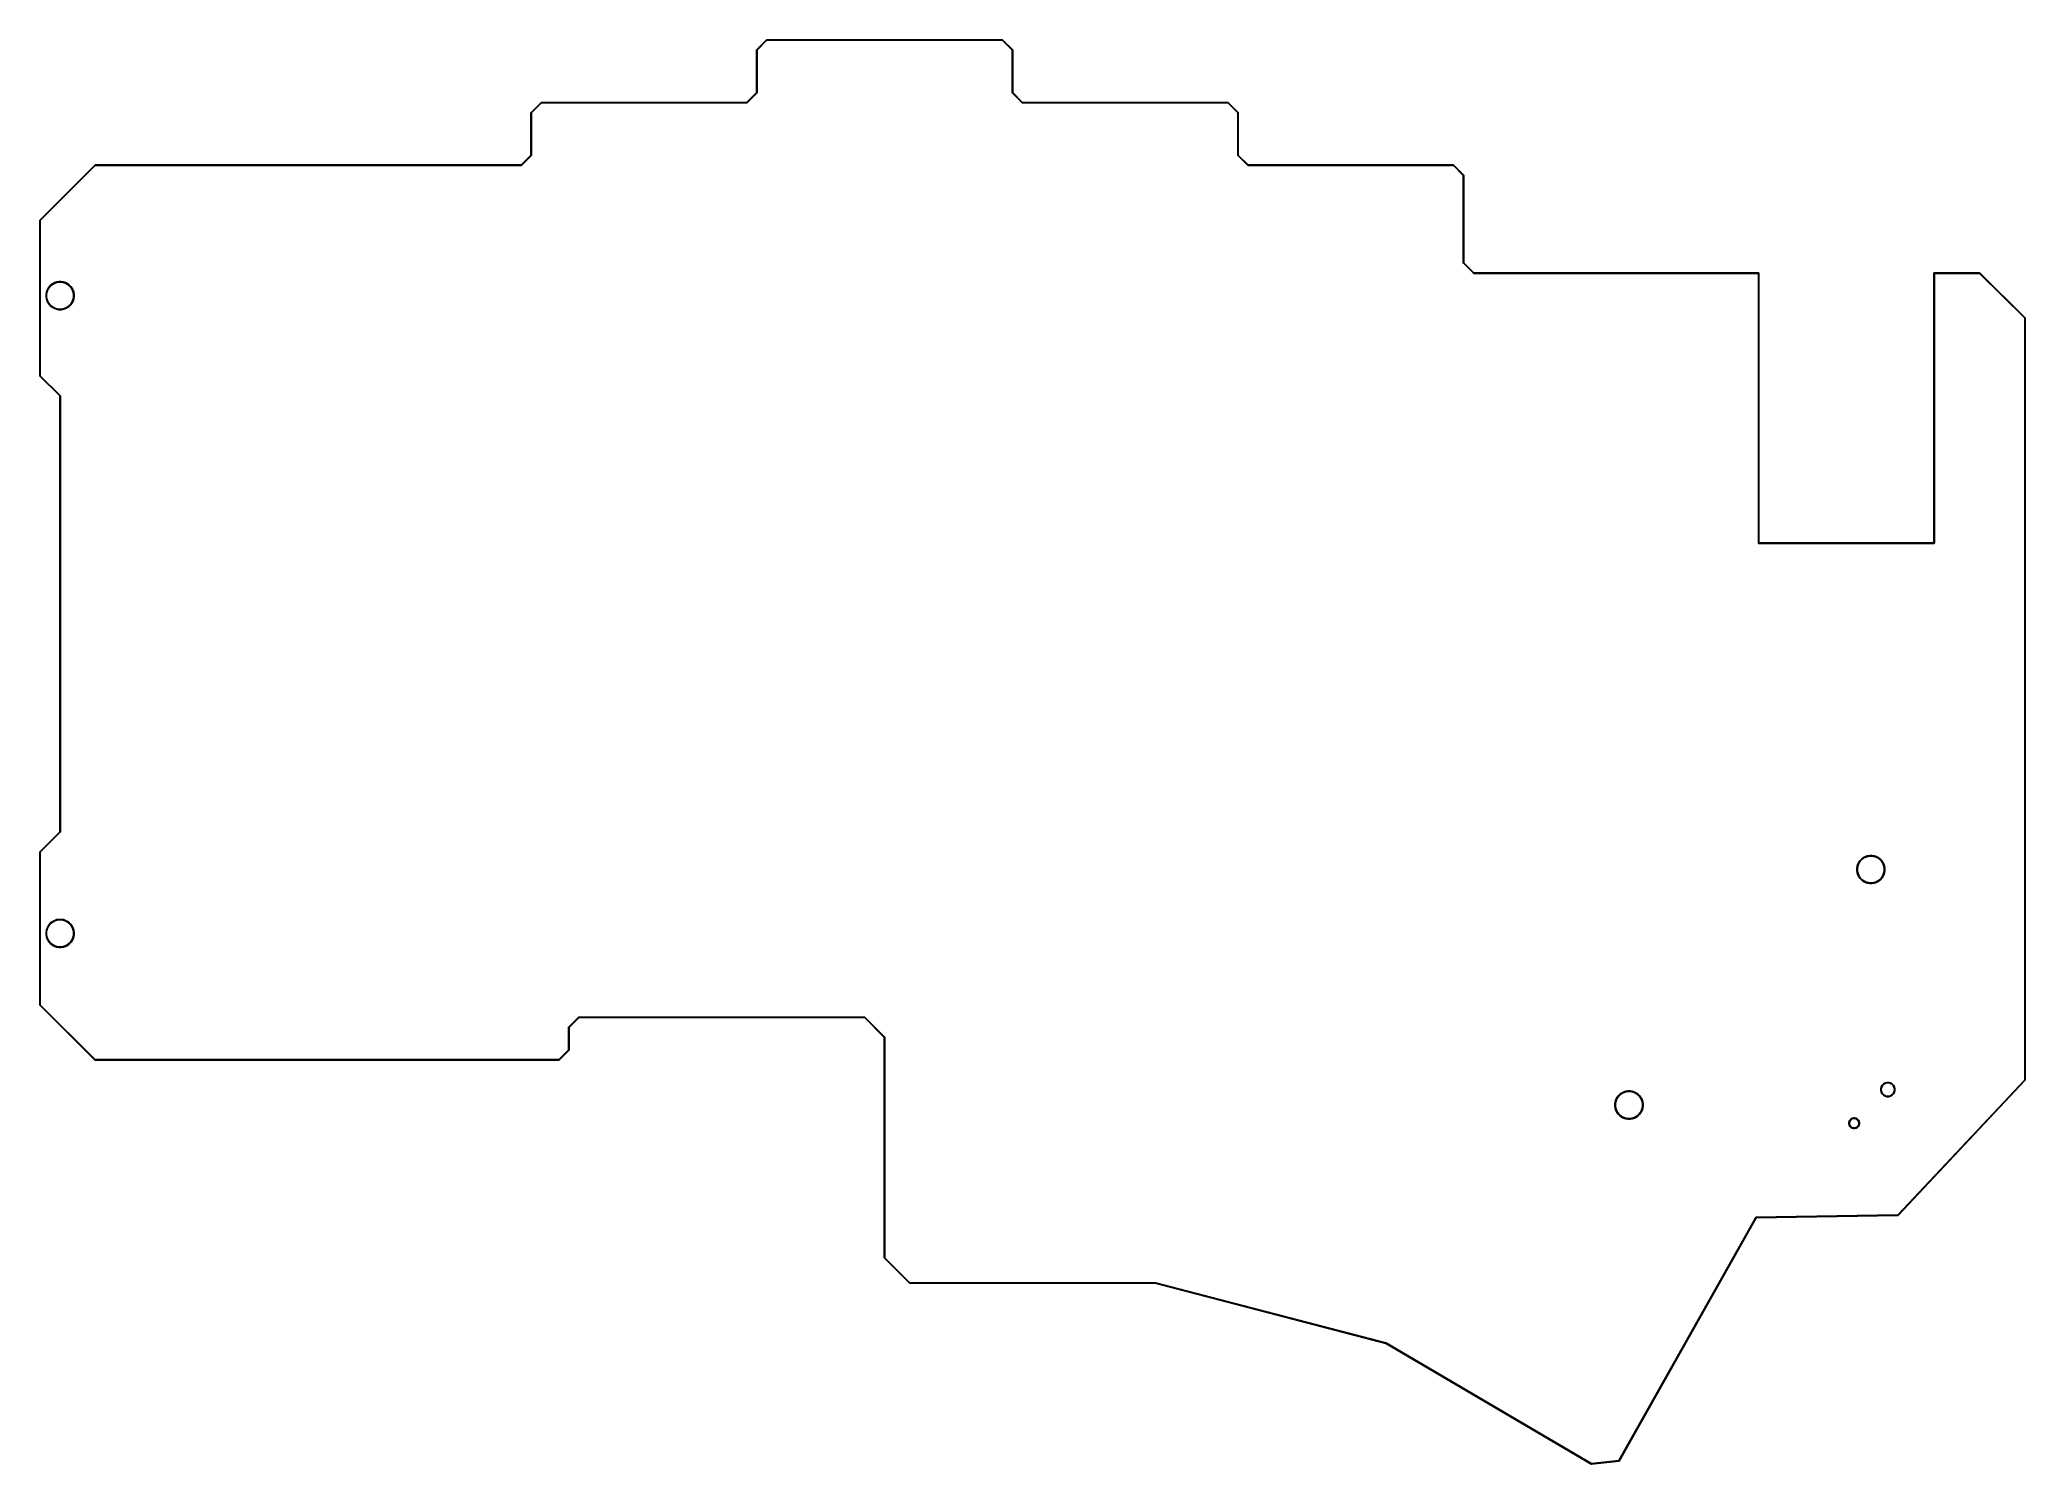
# Model space of a CAD drawing. Extents: x -0.53 to 5.71, y -3.68 to 0.8.
import ezdxf

# ---------------------------------------------------------------- set-up
doc = ezdxf.new("R2010")
doc.units = 0
doc.header["$MEASUREMENT"] = 0
doc.layers.add('BLACK', color=7, linetype='CONTINUOUS')

msp = doc.modelspace()

# ---------------------------------------------------------------- linework, layer by layer
at = {"layer": 'BLACK', "linetype": 'CONTINUOUS'}
for p, q in [((1.7234, 0.7638), (1.7235, 0.7642)), ((1.7234, 0.6303), (1.7234, 0.7638)), ((1.7235, 0.7642), (1.7237, 0.7645)), ((1.7237, 0.7645), (1.7552, 0.796)), ((1.7563, 0.7943), (1.7254, 0.7634)), ((1.7254, 0.7634), (1.7254, 0.6299)), ((1.7552, 0.796), (1.7555, 0.7962)), ((1.7555, 0.7962), (1.7559, 0.7963)), ((1.7559, 0.7963), (2.4961, 0.7963)), ((2.4957, 0.7943), (1.7563, 0.7943)), ((2.5266, 0.7634), (2.4957, 0.7943)), ((2.4961, 0.7963), (2.4964, 0.7962)), ((2.4964, 0.7962), (2.4968, 0.796)), ((2.4968, 0.796), (2.5283, 0.7645)), ((2.5266, 0.6299), (2.5266, 0.7634)), ((2.5283, 0.7645), (2.5285, 0.7642)), ((2.5285, 0.7642), (2.5285, 0.7638)), ((2.5285, 0.7638), (2.5285, 0.6303)), ((1.6925, 0.5994), (1.7234, 0.6303)), ((1.7251, 0.6292), (1.6936, 0.5977)), ((1.7253, 0.6295), (1.7251, 0.6292)), ((1.7254, 0.6299), (1.7253, 0.6295)), ((2.5266, 0.6295), (2.5266, 0.6299)), ((2.5269, 0.6292), (2.5266, 0.6295)), ((2.5584, 0.5977), (2.5269, 0.6292)), ((2.5285, 0.6303), (2.5595, 0.5994)), ((1.0148, 0.5673), (1.0151, 0.5676)), ((1.0148, 0.5669), (1.0148, 0.5673)), ((1.0148, 0.4335), (1.0148, 0.5669)), ((1.0151, 0.5676), (1.0465, 0.5991)), ((1.0477, 0.5974), (1.0167, 0.5665)), ((1.0167, 0.5665), (1.0167, 0.4331)), ((1.0465, 0.5991), (1.0469, 0.5993)), ((1.0469, 0.5993), (1.0472, 0.5994)), ((1.0472, 0.5994), (1.6925, 0.5994)), ((1.6929, 0.5974), (1.0477, 0.5974)), ((1.6933, 0.5975), (1.6929, 0.5974)), ((1.6936, 0.5977), (1.6933, 0.5975)), ((2.5587, 0.5975), (2.5584, 0.5977)), ((2.5591, 0.5974), (2.5587, 0.5975)), ((3.2043, 0.5974), (2.5591, 0.5974)), ((2.5595, 0.5994), (3.2047, 0.5994)), ((3.2352, 0.5665), (3.2043, 0.5974)), ((3.2047, 0.5994), (3.2051, 0.5993)), ((3.2051, 0.5993), (3.2054, 0.5991)), ((3.2054, 0.5991), (3.2369, 0.5676)), ((3.2352, 0.4331), (3.2352, 0.5665)), ((3.2369, 0.5676), (3.2371, 0.5673)), ((3.2371, 0.5673), (3.2372, 0.5669)), ((3.2372, 0.5669), (3.2372, 0.4335)), ((-0.5283, 0.229), (-0.355, 0.4023)), ((-0.3539, 0.4006), (-0.5266, 0.2279)), ((-0.355, 0.4023), (-0.3547, 0.4025)), ((-0.3547, 0.4025), (-0.3543, 0.4026)), ((-0.3543, 0.4026), (0.9838, 0.4026)), ((0.9843, 0.4006), (-0.3539, 0.4006)), ((0.9838, 0.4026), (1.0148, 0.4335)), ((0.9846, 0.4007), (0.9843, 0.4006)), ((0.9849, 0.4009), (0.9846, 0.4007)), ((1.0164, 0.4324), (0.9849, 0.4009)), ((1.0167, 0.4327), (1.0164, 0.4324)), ((1.0167, 0.4331), (1.0167, 0.4327)), ((3.2353, 0.4327), (3.2352, 0.4331)), ((3.2355, 0.4324), (3.2353, 0.4327)), ((3.267, 0.4009), (3.2355, 0.4324)), ((3.2372, 0.4335), (3.2681, 0.4026)), ((3.2673, 0.4007), (3.267, 0.4009)), ((3.2677, 0.4006), (3.2673, 0.4007)), ((3.913, 0.4006), (3.2677, 0.4006)), ((3.2681, 0.4026), (3.9134, 0.4026)), ((3.9439, 0.3697), (3.913, 0.4006)), ((3.9134, 0.4026), (3.9138, 0.4025)), ((3.9138, 0.4025), (3.9141, 0.4023)), ((3.9141, 0.4023), (3.9456, 0.3708)), ((3.9439, 0.0945), (3.9439, 0.3697)), ((3.9456, 0.3708), (3.9458, 0.3705)), ((3.9458, 0.3705), (3.9459, 0.3701)), ((3.9459, 0.3701), (3.9459, 0.0949)), ((-0.5285, 0.2287), (-0.5283, 0.229)), ((-0.5285, 0.2283), (-0.5285, 0.2287)), ((-0.5285, -0.2598), (-0.5285, 0.2283)), ((-0.5266, 0.2279), (-0.5266, -0.2594)), ((3.944, 0.0941), (3.9439, 0.0945)), ((3.9442, 0.0938), (3.944, 0.0941)), ((3.9757, 0.0623), (3.9442, 0.0938)), ((3.9459, 0.0949), (3.9768, 0.064)), ((3.9768, 0.064), (4.872, 0.064)), ((4.872, 0.064), (4.8724, 0.0639)), ((4.8724, 0.0639), (4.873, 0.0634)), ((4.873, 0.0634), (4.873, 0.063)), ((4.873, 0.063), (4.873, 0.0606)), ((5.4222, 0.063), (5.4223, 0.0634)), ((5.4222, 0.0606), (5.4222, 0.063)), ((5.4223, 0.0634), (5.4229, 0.0639)), ((5.4229, 0.0639), (5.4232, 0.064)), ((5.4232, 0.064), (5.5659, 0.064)), ((5.5659, 0.064), (5.5663, 0.0639)), ((5.5663, 0.0639), (5.5663, 0.0639)), ((5.5663, 0.0639), (5.5663, 0.0639)), ((5.5663, 0.0639), (5.5663, 0.0639)), ((5.5663, 0.0639), (5.5663, 0.0639)), ((5.5663, 0.0639), (5.5666, 0.0637)), ((5.5666, 0.0637), (5.7094, -0.078)), ((-0.5087, -0.0044), (-0.5076, 0.0025)), ((-0.5076, 0.0025), (-0.5055, 0.0091)), ((-0.5058, 0.002), (-0.5069, -0.0045)), ((-0.5038, 0.0084), (-0.5058, 0.002)), ((-0.5055, 0.0091), (-0.5023, 0.0153)), ((-0.5008, 0.0143), (-0.5038, 0.0084)), ((-0.5023, 0.0153), (-0.4982, 0.0209)), ((-0.4968, 0.0197), (-0.5008, 0.0143)), ((-0.4982, 0.0209), (-0.4933, 0.0258)), ((-0.4921, 0.0244), (-0.4968, 0.0197)), ((-0.4933, 0.0258), (-0.4877, 0.0299)), ((-0.4867, 0.0283), (-0.4921, 0.0244)), ((-0.4877, 0.0299), (-0.4815, 0.033)), ((-0.4808, 0.0313), (-0.4867, 0.0283)), ((-0.4815, 0.033), (-0.4749, 0.0352)), ((-0.4745, 0.0334), (-0.4808, 0.0313)), ((-0.4749, 0.0352), (-0.468, 0.0363)), ((-0.4679, 0.0344), (-0.4745, 0.0334)), ((-0.468, 0.0363), (-0.4611, 0.0363)), ((-0.4612, 0.0344), (-0.4679, 0.0344)), ((-0.4547, 0.0334), (-0.4612, 0.0344)), ((-0.4611, 0.0363), (-0.4542, 0.0352)), ((-0.4483, 0.0313), (-0.4547, 0.0334)), ((-0.4542, 0.0352), (-0.4476, 0.033)), ((-0.4424, 0.0283), (-0.4483, 0.0313)), ((-0.4476, 0.033), (-0.4414, 0.0299)), ((-0.437, 0.0244), (-0.4424, 0.0283)), ((-0.4414, 0.0299), (-0.4358, 0.0258)), ((-0.4323, 0.0197), (-0.437, 0.0244)), ((-0.4358, 0.0258), (-0.4309, 0.0209)), ((-0.4284, 0.0143), (-0.4323, 0.0197)), ((-0.4309, 0.0209), (-0.4268, 0.0153)), ((-0.4253, 0.0084), (-0.4284, 0.0143)), ((-0.4268, 0.0153), (-0.4236, 0.0091)), ((-0.4233, 0.002), (-0.4253, 0.0084)), ((-0.4236, 0.0091), (-0.4215, 0.0025)), ((-0.4222, -0.0045), (-0.4233, 0.002)), ((-0.4215, 0.0025), (-0.4204, -0.0044)), ((3.976, 0.0621), (3.9757, 0.0623)), ((3.9764, 0.062), (3.976, 0.0621)), ((4.8711, 0.062), (3.9764, 0.062)), ((4.8711, 0.0606), (4.8711, 0.062)), ((4.8711, -0.7858), (4.8711, 0.0606)), ((4.873, 0.0606), (4.873, -0.7848)), ((5.4222, -0.7848), (5.4222, 0.0606)), ((5.5655, 0.062), (5.4242, 0.062)), ((5.4242, 0.062), (5.4242, 0.0606)), ((5.4242, 0.0606), (5.4242, -0.7858)), ((5.7077, -0.0791), (5.5655, 0.062)), ((-0.5087, -0.0045), (-0.5087, -0.0044)), ((-0.5087, -0.0113), (-0.5087, -0.0045)), ((-0.5076, -0.0182), (-0.5087, -0.0113)), ((-0.5055, -0.0248), (-0.5076, -0.0182)), ((-0.5069, -0.0045), (-0.5069, -0.0112)), ((-0.5069, -0.0112), (-0.5058, -0.0178)), ((-0.5058, -0.0178), (-0.5038, -0.0241)), ((-0.5023, -0.031), (-0.5055, -0.0248)), ((-0.5038, -0.0241), (-0.5008, -0.0301)), ((-0.4982, -0.0366), (-0.5023, -0.031)), ((-0.5008, -0.0301), (-0.4968, -0.0354)), ((-0.4933, -0.0416), (-0.4982, -0.0366)), ((-0.4968, -0.0354), (-0.4921, -0.0402)), ((-0.4877, -0.0456), (-0.4933, -0.0416)), ((-0.4921, -0.0402), (-0.4867, -0.0441)), ((-0.4815, -0.0488), (-0.4877, -0.0456)), ((-0.4867, -0.0441), (-0.4808, -0.0471)), ((-0.4749, -0.0509), (-0.4815, -0.0488)), ((-0.4808, -0.0471), (-0.4745, -0.0492)), ((-0.468, -0.052), (-0.4749, -0.0509)), ((-0.4745, -0.0492), (-0.4679, -0.0502)), ((-0.4611, -0.052), (-0.468, -0.052)), ((-0.4679, -0.0502), (-0.4612, -0.0502)), ((-0.4612, -0.0502), (-0.4547, -0.0492)), ((-0.4542, -0.0509), (-0.4611, -0.052)), ((-0.4547, -0.0492), (-0.4483, -0.0471)), ((-0.4476, -0.0488), (-0.4542, -0.0509)), ((-0.4483, -0.0471), (-0.4424, -0.0441)), ((-0.4414, -0.0456), (-0.4476, -0.0488)), ((-0.4424, -0.0441), (-0.437, -0.0402)), ((-0.4358, -0.0416), (-0.4414, -0.0456)), ((-0.437, -0.0402), (-0.4323, -0.0354)), ((-0.4309, -0.0366), (-0.4358, -0.0416)), ((-0.4323, -0.0354), (-0.4284, -0.0301)), ((-0.4268, -0.031), (-0.4309, -0.0366)), ((-0.4284, -0.0301), (-0.4253, -0.0241)), ((-0.4236, -0.0248), (-0.4268, -0.031)), ((-0.4253, -0.0241), (-0.4233, -0.0178)), ((-0.4215, -0.0182), (-0.4236, -0.0248)), ((-0.4233, -0.0178), (-0.4222, -0.0112)), ((-0.4222, -0.0112), (-0.4222, -0.0045)), ((-0.4204, -0.0113), (-0.4215, -0.0182)), ((-0.4204, -0.0044), (-0.4204, -0.0113)), ((5.7077, -1.7165), (5.7077, -0.0791)), ((5.7094, -0.078), (5.7096, -0.0784)), ((5.7096, -0.0784), (5.7096, -0.0784)), ((5.7096, -0.0784), (5.7096, -0.0784)), ((5.7096, -0.0784), (5.7096, -0.0787)), ((5.7096, -0.0787), (5.7096, -1.7165)), ((-0.5285, -0.2602), (-0.5285, -0.2598)), ((-0.5283, -0.2605), (-0.5285, -0.2602)), ((-0.4656, -0.3232), (-0.5283, -0.2605)), ((-0.5266, -0.2594), (-0.4639, -0.3221)), ((-0.4656, -1.6925), (-0.4656, -0.3232)), ((-0.4639, -0.3221), (-0.4637, -0.3225)), ((-0.4637, -0.3225), (-0.4636, -0.3228)), ((-0.4636, -0.3228), (-0.4636, -1.6929)), ((4.8711, -0.7862), (4.8711, -0.7858)), ((4.8717, -0.7867), (4.8711, -0.7862)), ((4.872, -0.7868), (4.8717, -0.7867)), ((5.4232, -0.7868), (4.872, -0.7868)), ((4.873, -0.7848), (5.4222, -0.7848)), ((5.4236, -0.7867), (5.4232, -0.7868)), ((5.4241, -0.7862), (5.4236, -0.7867)), ((5.4242, -0.7858), (5.4241, -0.7862)), ((-0.5283, -1.7552), (-0.4656, -1.6925)), ((-0.4639, -1.6936), (-0.5266, -1.7563)), ((-0.4637, -1.6933), (-0.4639, -1.6936)), ((-0.4636, -1.6929), (-0.4637, -1.6933)), ((5.7077, -2.4721), (5.7077, -1.7165)), ((5.7096, -1.7165), (5.7096, -2.4724)), ((-0.5285, -1.7555), (-0.5283, -1.7552)), ((-0.5285, -1.7559), (-0.5285, -1.7555)), ((-0.5285, -2.2362), (-0.5285, -1.7559)), ((-0.5266, -1.7563), (-0.5266, -2.2358)), ((5.1803, -1.8075), (5.1813, -1.8007)), ((5.1803, -1.8077), (5.1803, -1.8075)), ((5.1803, -1.8145), (5.1803, -1.8077)), ((5.1813, -1.8007), (5.1835, -1.7941)), ((5.1831, -1.8011), (5.1821, -1.8077)), ((5.1821, -1.8077), (5.1821, -1.8144)), ((5.1852, -1.7948), (5.1831, -1.8011)), ((5.1835, -1.7941), (5.1866, -1.7879)), ((5.1882, -1.7888), (5.1852, -1.7948)), ((5.1866, -1.7879), (5.1907, -1.7823)), ((5.1921, -1.7835), (5.1882, -1.7888)), ((5.1907, -1.7823), (5.1956, -1.7773)), ((5.1968, -1.7787), (5.1921, -1.7835)), ((5.1956, -1.7773), (5.2013, -1.7733)), ((5.2022, -1.7748), (5.1968, -1.7787)), ((5.2013, -1.7733), (5.2075, -1.7701)), ((5.2082, -1.7718), (5.2022, -1.7748)), ((5.2075, -1.7701), (5.2141, -1.768)), ((5.2145, -1.7697), (5.2082, -1.7718)), ((5.2141, -1.768), (5.2209, -1.7669)), ((5.2211, -1.7687), (5.2145, -1.7697)), ((5.2209, -1.7669), (5.2279, -1.7669)), ((5.2277, -1.7687), (5.2211, -1.7687)), ((5.2343, -1.7697), (5.2277, -1.7687)), ((5.2279, -1.7669), (5.2347, -1.768)), ((5.2407, -1.7718), (5.2343, -1.7697)), ((5.2347, -1.768), (5.2414, -1.7701)), ((5.2466, -1.7748), (5.2407, -1.7718)), ((5.2414, -1.7701), (5.2476, -1.7733)), ((5.252, -1.7787), (5.2466, -1.7748)), ((5.2476, -1.7733), (5.2532, -1.7773)), ((5.2567, -1.7835), (5.252, -1.7787)), ((5.2532, -1.7773), (5.2581, -1.7823)), ((5.2606, -1.7888), (5.2567, -1.7835)), ((5.2581, -1.7823), (5.2622, -1.7879)), ((5.2636, -1.7948), (5.2606, -1.7888)), ((5.2622, -1.7879), (5.2653, -1.7941)), ((5.2657, -1.8011), (5.2636, -1.7948)), ((5.2653, -1.7941), (5.2675, -1.8007)), ((5.2667, -1.8077), (5.2657, -1.8011)), ((5.2667, -1.8144), (5.2667, -1.8077)), ((5.2675, -1.8007), (5.2686, -1.8075)), ((5.2686, -1.8075), (5.2686, -1.8145)), ((5.1813, -1.8214), (5.1803, -1.8145)), ((5.1835, -1.828), (5.1813, -1.8214)), ((5.1821, -1.8144), (5.1831, -1.8209)), ((5.1831, -1.8209), (5.1852, -1.8273)), ((5.1866, -1.8342), (5.1835, -1.828)), ((5.1852, -1.8273), (5.1882, -1.8332)), ((5.1907, -1.8398), (5.1866, -1.8342)), ((5.1882, -1.8332), (5.1921, -1.8386)), ((5.1956, -1.8447), (5.1907, -1.8398)), ((5.1921, -1.8386), (5.1968, -1.8433)), ((5.2013, -1.8488), (5.1956, -1.8447)), ((5.1968, -1.8433), (5.2022, -1.8472)), ((5.2075, -1.8519), (5.2013, -1.8488)), ((5.2022, -1.8472), (5.2082, -1.8502)), ((5.2141, -1.8541), (5.2075, -1.8519)), ((5.2082, -1.8502), (5.2145, -1.8523)), ((5.2209, -1.8552), (5.2141, -1.8541)), ((5.2145, -1.8523), (5.2211, -1.8533)), ((5.2279, -1.8552), (5.2209, -1.8552)), ((5.2211, -1.8533), (5.2277, -1.8533)), ((5.2277, -1.8533), (5.2343, -1.8523)), ((5.2347, -1.8541), (5.2279, -1.8552)), ((5.2343, -1.8523), (5.2407, -1.8502)), ((5.2414, -1.8519), (5.2347, -1.8541)), ((5.2407, -1.8502), (5.2466, -1.8472)), ((5.2476, -1.8488), (5.2414, -1.8519)), ((5.2466, -1.8472), (5.252, -1.8433)), ((5.2532, -1.8447), (5.2476, -1.8488)), ((5.252, -1.8433), (5.2567, -1.8386)), ((5.2581, -1.8398), (5.2532, -1.8447)), ((5.2567, -1.8386), (5.2606, -1.8332)), ((5.2622, -1.8342), (5.2581, -1.8398)), ((5.2606, -1.8332), (5.2636, -1.8273)), ((5.2653, -1.828), (5.2622, -1.8342)), ((5.2636, -1.8273), (5.2657, -1.8209)), ((5.2675, -1.8214), (5.2653, -1.828)), ((5.2657, -1.8209), (5.2667, -1.8144)), ((5.2686, -1.8145), (5.2675, -1.8214)), ((-0.5076, -2.0015), (-0.5055, -1.9949)), ((-0.5038, -1.9956), (-0.5058, -2.0019)), ((-0.5055, -1.9949), (-0.5023, -1.9887)), ((-0.5008, -1.9896), (-0.5038, -1.9956)), ((-0.5023, -1.9887), (-0.4982, -1.983)), ((-0.4968, -1.9842), (-0.5008, -1.9896)), ((-0.4982, -1.983), (-0.4933, -1.9781)), ((-0.4921, -1.9795), (-0.4968, -1.9842)), ((-0.4933, -1.9781), (-0.4877, -1.974)), ((-0.4867, -1.9756), (-0.4921, -1.9795)), ((-0.4877, -1.974), (-0.4815, -1.9709)), ((-0.4808, -1.9726), (-0.4867, -1.9756)), ((-0.4815, -1.9709), (-0.4749, -1.9687)), ((-0.4745, -1.9705), (-0.4808, -1.9726)), ((-0.4749, -1.9687), (-0.468, -1.9677)), ((-0.4679, -1.9695), (-0.4745, -1.9705)), ((-0.468, -1.9677), (-0.4611, -1.9677)), ((-0.4612, -1.9695), (-0.4679, -1.9695)), ((-0.4547, -1.9705), (-0.4612, -1.9695)), ((-0.4611, -1.9677), (-0.4542, -1.9687)), ((-0.4483, -1.9726), (-0.4547, -1.9705)), ((-0.4542, -1.9687), (-0.4476, -1.9709)), ((-0.4424, -1.9756), (-0.4483, -1.9726)), ((-0.4476, -1.9709), (-0.4414, -1.974)), ((-0.437, -1.9795), (-0.4424, -1.9756)), ((-0.4414, -1.974), (-0.4358, -1.9781)), ((-0.4323, -1.9842), (-0.437, -1.9795)), ((-0.4358, -1.9781), (-0.4309, -1.983)), ((-0.4284, -1.9896), (-0.4323, -1.9842)), ((-0.4309, -1.983), (-0.4268, -1.9887)), ((-0.4253, -1.9956), (-0.4284, -1.9896)), ((-0.4268, -1.9887), (-0.4236, -1.9949)), ((-0.4233, -2.0019), (-0.4253, -1.9956)), ((-0.4236, -1.9949), (-0.4215, -2.0015)), ((-0.5087, -2.0083), (-0.5076, -2.0015)), ((-0.5087, -2.0085), (-0.5087, -2.0083)), ((-0.5087, -2.0153), (-0.5087, -2.0085)), ((-0.5076, -2.0222), (-0.5087, -2.0153)), ((-0.5055, -2.0288), (-0.5076, -2.0222)), ((-0.5058, -2.0019), (-0.5069, -2.0085)), ((-0.5069, -2.0085), (-0.5069, -2.0151)), ((-0.5069, -2.0151), (-0.5058, -2.0217)), ((-0.5058, -2.0217), (-0.5038, -2.0281)), ((-0.5023, -2.035), (-0.5055, -2.0288)), ((-0.5038, -2.0281), (-0.5008, -2.034)), ((-0.4982, -2.0406), (-0.5023, -2.035)), ((-0.5008, -2.034), (-0.4968, -2.0394)), ((-0.4933, -2.0455), (-0.4982, -2.0406)), ((-0.4968, -2.0394), (-0.4921, -2.0441)), ((-0.4877, -2.0496), (-0.4933, -2.0455)), ((-0.4921, -2.0441), (-0.4867, -2.048)), ((-0.4815, -2.0527), (-0.4877, -2.0496)), ((-0.4867, -2.048), (-0.4808, -2.051)), ((-0.4749, -2.0549), (-0.4815, -2.0527)), ((-0.4808, -2.051), (-0.4745, -2.0531)), ((-0.468, -2.056), (-0.4749, -2.0549)), ((-0.4745, -2.0531), (-0.4679, -2.0541)), ((-0.4611, -2.056), (-0.468, -2.056)), ((-0.4679, -2.0541), (-0.4612, -2.0541)), ((-0.4612, -2.0541), (-0.4547, -2.0531)), ((-0.4542, -2.0549), (-0.4611, -2.056)), ((-0.4547, -2.0531), (-0.4483, -2.051)), ((-0.4476, -2.0527), (-0.4542, -2.0549)), ((-0.4483, -2.051), (-0.4424, -2.048)), ((-0.4414, -2.0496), (-0.4476, -2.0527)), ((-0.4424, -2.048), (-0.437, -2.0441)), ((-0.4358, -2.0455), (-0.4414, -2.0496)), ((-0.437, -2.0441), (-0.4323, -2.0394)), ((-0.4309, -2.0406), (-0.4358, -2.0455)), ((-0.4323, -2.0394), (-0.4284, -2.034)), ((-0.4268, -2.035), (-0.4309, -2.0406)), ((-0.4284, -2.034), (-0.4253, -2.0281)), ((-0.4236, -2.0288), (-0.4268, -2.035)), ((-0.4253, -2.0281), (-0.4233, -2.0217)), ((-0.4215, -2.0222), (-0.4236, -2.0288)), ((-0.4222, -2.0085), (-0.4233, -2.0019)), ((-0.4233, -2.0217), (-0.4222, -2.0151)), ((-0.4222, -2.0151), (-0.4222, -2.0085)), ((-0.4215, -2.0015), (-0.4204, -2.0083)), ((-0.4204, -2.0153), (-0.4215, -2.0222)), ((-0.4204, -2.0083), (-0.4204, -2.0153)), ((-0.5285, -2.2366), (-0.5285, -2.2362)), ((-0.5283, -2.2369), (-0.5285, -2.2366)), ((-0.355, -2.4101), (-0.5283, -2.2369)), ((-0.5266, -2.2358), (-0.3539, -2.4085)), ((1.1329, -2.3067), (1.1332, -2.3064)), ((1.1329, -2.3071), (1.1329, -2.3067)), ((1.1329, -2.3775), (1.1329, -2.3071)), ((1.1332, -2.3064), (1.1647, -2.2749)), ((1.1658, -2.2766), (1.1348, -2.3075)), ((1.1348, -2.3075), (1.1348, -2.378)), ((1.1647, -2.2749), (1.165, -2.2747)), ((1.165, -2.2747), (1.1654, -2.2746)), ((1.1654, -2.2746), (2.063, -2.2746)), ((2.0626, -2.2766), (1.1658, -2.2766)), ((2.125, -2.339), (2.0626, -2.2766)), ((2.063, -2.2746), (2.0634, -2.2747)), ((2.0634, -2.2747), (2.0637, -2.2749)), ((2.0637, -2.2749), (2.1267, -2.3379)), ((2.125, -3.0315), (2.125, -2.339)), ((2.1267, -2.3379), (2.1269, -2.3382)), ((2.1269, -2.3382), (2.127, -2.3386)), ((2.127, -2.3386), (2.127, -3.0311)), ((-0.3547, -2.4104), (-0.355, -2.4101)), ((-0.3543, -2.4104), (-0.3547, -2.4104)), ((1.1024, -2.4104), (-0.3543, -2.4104)), ((-0.3539, -2.4085), (1.102, -2.4085)), ((1.102, -2.4085), (1.1329, -2.3775)), ((1.1027, -2.4104), (1.1024, -2.4104)), ((1.1031, -2.4101), (1.1027, -2.4104)), ((1.1346, -2.3786), (1.1031, -2.4101)), ((1.1348, -2.3783), (1.1346, -2.3786)), ((1.1348, -2.378), (1.1348, -2.3783)), ((5.2553, -2.4996), (5.2568, -2.4939)), ((5.2568, -2.4939), (5.2598, -2.4888)), ((5.2585, -2.4946), (5.2571, -2.4999)), ((5.2612, -2.4899), (5.2585, -2.4946)), ((5.2598, -2.4888), (5.264, -2.4846)), ((5.265, -2.486), (5.2612, -2.4899)), ((5.264, -2.4846), (5.2691, -2.4817)), ((5.2698, -2.4833), (5.265, -2.486)), ((5.2691, -2.4817), (5.2748, -2.4801)), ((5.275, -2.4819), (5.2698, -2.4833)), ((5.2748, -2.4801), (5.2807, -2.4801)), ((5.2805, -2.4819), (5.275, -2.4819)), ((5.2857, -2.4833), (5.2805, -2.4819)), ((5.2807, -2.4801), (5.2864, -2.4817)), ((5.2904, -2.486), (5.2857, -2.4833)), ((5.2864, -2.4817), (5.2915, -2.4846)), ((5.2943, -2.4899), (5.2904, -2.486)), ((5.2915, -2.4846), (5.2957, -2.4888)), ((5.297, -2.4946), (5.2943, -2.4899)), ((5.2957, -2.4888), (5.2986, -2.4939)), ((5.2984, -2.4999), (5.297, -2.4946)), ((5.2986, -2.4939), (5.3002, -2.4996)), ((5.309, -2.8966), (5.7077, -2.4721)), ((5.7094, -2.4731), (5.3101, -2.8983)), ((5.7096, -2.4728), (5.7094, -2.4731)), ((5.7096, -2.4724), (5.7096, -2.4728)), ((5.7096, -2.4728), (5.7096, -2.4728)), ((5.7096, -2.4728), (5.7096, -2.4728)), ((5.7096, -2.4728), (5.7096, -2.4728)), ((5.7096, -2.4728), (5.7096, -2.4728)), ((4.4204, -2.5477), (4.4215, -2.5408)), ((4.4204, -2.5479), (4.4204, -2.5477)), ((4.4204, -2.5547), (4.4204, -2.5479)), ((4.4215, -2.5615), (4.4204, -2.5547)), ((4.4215, -2.5408), (4.4236, -2.5342)), ((4.4233, -2.5413), (4.4222, -2.5479)), ((4.4222, -2.5479), (4.4222, -2.5545)), ((4.4222, -2.5545), (4.4233, -2.5611)), ((4.4253, -2.5349), (4.4233, -2.5413)), ((4.4236, -2.5342), (4.4268, -2.528)), ((4.4284, -2.529), (4.4253, -2.5349)), ((4.4268, -2.528), (4.4309, -2.5224)), ((4.4323, -2.5236), (4.4284, -2.529)), ((4.4309, -2.5224), (4.4358, -2.5175)), ((4.437, -2.5189), (4.4323, -2.5236)), ((4.4358, -2.5175), (4.4414, -2.5134)), ((4.4424, -2.515), (4.437, -2.5189)), ((4.4414, -2.5134), (4.4476, -2.5103)), ((4.4483, -2.512), (4.4424, -2.515)), ((4.4476, -2.5103), (4.4542, -2.5081)), ((4.4547, -2.5099), (4.4483, -2.512)), ((4.4542, -2.5081), (4.4611, -2.507)), ((4.4612, -2.5089), (4.4547, -2.5099)), ((4.4611, -2.507), (4.468, -2.507)), ((4.4679, -2.5089), (4.4612, -2.5089)), ((4.4745, -2.5099), (4.4679, -2.5089)), ((4.468, -2.507), (4.4749, -2.5081)), ((4.4808, -2.512), (4.4745, -2.5099)), ((4.4749, -2.5081), (4.4815, -2.5103)), ((4.4867, -2.515), (4.4808, -2.512)), ((4.4815, -2.5103), (4.4877, -2.5134)), ((4.4921, -2.5189), (4.4867, -2.515)), ((4.4877, -2.5134), (4.4933, -2.5175)), ((4.4968, -2.5236), (4.4921, -2.5189)), ((4.4933, -2.5175), (4.4982, -2.5224)), ((4.5008, -2.529), (4.4968, -2.5236)), ((4.4982, -2.5224), (4.5023, -2.528)), ((4.5038, -2.5349), (4.5008, -2.529)), ((4.5023, -2.528), (4.5055, -2.5342)), ((4.5058, -2.5413), (4.5038, -2.5349)), ((4.5055, -2.5342), (4.5076, -2.5408)), ((4.5069, -2.5479), (4.5058, -2.5413)), ((4.5058, -2.5611), (4.5069, -2.5545)), ((4.5069, -2.5545), (4.5069, -2.5479)), ((4.5076, -2.5408), (4.5087, -2.5477)), ((4.5087, -2.5547), (4.5076, -2.5615)), ((4.5087, -2.5477), (4.5087, -2.5547)), ((5.2553, -2.4999), (5.2553, -2.4996)), ((5.2553, -2.5055), (5.2553, -2.4999)), ((5.2568, -2.5112), (5.2553, -2.5055)), ((5.2598, -2.5164), (5.2568, -2.5112)), ((5.2571, -2.4999), (5.2571, -2.5053)), ((5.2571, -2.5053), (5.2585, -2.5106)), ((5.2585, -2.5106), (5.2612, -2.5153)), ((5.264, -2.5205), (5.2598, -2.5164)), ((5.2612, -2.5153), (5.265, -2.5191)), ((5.2691, -2.5235), (5.264, -2.5205)), ((5.265, -2.5191), (5.2698, -2.5218)), ((5.2748, -2.525), (5.2691, -2.5235)), ((5.2698, -2.5218), (5.275, -2.5233)), ((5.2807, -2.525), (5.2748, -2.525)), ((5.275, -2.5233), (5.2805, -2.5233)), ((5.2805, -2.5233), (5.2857, -2.5218)), ((5.2864, -2.5235), (5.2807, -2.525)), ((5.2857, -2.5218), (5.2904, -2.5191)), ((5.2915, -2.5205), (5.2864, -2.5235)), ((5.2904, -2.5191), (5.2943, -2.5153)), ((5.2957, -2.5164), (5.2915, -2.5205)), ((5.2943, -2.5153), (5.297, -2.5106)), ((5.2986, -2.5112), (5.2957, -2.5164)), ((5.297, -2.5106), (5.2984, -2.5053)), ((5.2984, -2.5053), (5.2984, -2.4999)), ((5.3002, -2.5055), (5.2986, -2.5112)), ((5.3002, -2.4996), (5.3002, -2.5055)), ((4.4236, -2.5681), (4.4215, -2.5615)), ((4.4233, -2.5611), (4.4253, -2.5674)), ((4.4268, -2.5743), (4.4236, -2.5681)), ((4.4253, -2.5674), (4.4284, -2.5734)), ((4.4309, -2.5799), (4.4268, -2.5743)), ((4.4284, -2.5734), (4.4323, -2.5788)), ((4.4358, -2.5849), (4.4309, -2.5799)), ((4.4323, -2.5788), (4.437, -2.5835)), ((4.4414, -2.5889), (4.4358, -2.5849)), ((4.437, -2.5835), (4.4424, -2.5874)), ((4.4476, -2.5921), (4.4414, -2.5889)), ((4.4424, -2.5874), (4.4483, -2.5904)), ((4.4542, -2.5942), (4.4476, -2.5921)), ((4.4483, -2.5904), (4.4547, -2.5925)), ((4.4611, -2.5953), (4.4542, -2.5942)), ((4.4547, -2.5925), (4.4612, -2.5935)), ((4.468, -2.5953), (4.4611, -2.5953)), ((4.4612, -2.5935), (4.4679, -2.5935)), ((4.4679, -2.5935), (4.4745, -2.5925)), ((4.4749, -2.5942), (4.468, -2.5953)), ((4.4745, -2.5925), (4.4808, -2.5904)), ((4.4815, -2.5921), (4.4749, -2.5942)), ((4.4808, -2.5904), (4.4867, -2.5874)), ((4.4877, -2.5889), (4.4815, -2.5921)), ((4.4867, -2.5874), (4.4921, -2.5835)), ((4.4933, -2.5849), (4.4877, -2.5889)), ((4.4921, -2.5835), (4.4968, -2.5788)), ((4.4982, -2.5799), (4.4933, -2.5849)), ((4.4968, -2.5788), (4.5008, -2.5734)), ((4.5023, -2.5743), (4.4982, -2.5799)), ((4.5008, -2.5734), (4.5038, -2.5674)), ((4.5055, -2.5681), (4.5023, -2.5743)), ((4.5038, -2.5674), (4.5058, -2.5611)), ((4.5076, -2.5615), (4.5055, -2.5681)), ((5.1554, -2.6062), (5.1565, -2.602)), ((5.1554, -2.6064), (5.1554, -2.6062)), ((5.1554, -2.6106), (5.1554, -2.6064)), ((5.1565, -2.6148), (5.1554, -2.6106)), ((5.1565, -2.602), (5.1587, -2.5982)), ((5.1587, -2.6186), (5.1565, -2.6148)), ((5.1582, -2.6027), (5.1572, -2.6064)), ((5.1572, -2.6064), (5.1572, -2.6103)), ((5.1572, -2.6103), (5.1582, -2.6141)), ((5.1601, -2.5993), (5.1582, -2.6027)), ((5.1582, -2.6141), (5.1601, -2.6174)), ((5.1587, -2.5982), (5.1618, -2.5951)), ((5.1618, -2.6216), (5.1587, -2.6186)), ((5.1629, -2.5966), (5.1601, -2.5993)), ((5.1601, -2.6174), (5.1629, -2.6202)), ((5.1618, -2.5951), (5.1655, -2.5929)), ((5.1662, -2.5946), (5.1629, -2.5966)), ((5.1655, -2.5929), (5.1698, -2.5918)), ((5.17, -2.5936), (5.1662, -2.5946)), ((5.1698, -2.5918), (5.1741, -2.5918)), ((5.1739, -2.5936), (5.17, -2.5936)), ((5.1776, -2.5946), (5.1739, -2.5936)), ((5.1741, -2.5918), (5.1783, -2.5929)), ((5.181, -2.5966), (5.1776, -2.5946)), ((5.1783, -2.5929), (5.1821, -2.5951)), ((5.1838, -2.5993), (5.181, -2.5966)), ((5.181, -2.6202), (5.1838, -2.6174)), ((5.1821, -2.5951), (5.1852, -2.5982)), ((5.1852, -2.6186), (5.1821, -2.6216)), ((5.1857, -2.6027), (5.1838, -2.5993)), ((5.1838, -2.6174), (5.1857, -2.6141)), ((5.1852, -2.5982), (5.1874, -2.602)), ((5.1874, -2.6148), (5.1852, -2.6186)), ((5.1867, -2.6064), (5.1857, -2.6027)), ((5.1857, -2.6141), (5.1867, -2.6103)), ((5.1867, -2.6103), (5.1867, -2.6064)), ((5.1874, -2.602), (5.1885, -2.6062)), ((5.1885, -2.6106), (5.1874, -2.6148)), ((5.1885, -2.6062), (5.1885, -2.6106)), ((5.1655, -2.6238), (5.1618, -2.6216)), ((5.1629, -2.6202), (5.1662, -2.6221)), ((5.1698, -2.625), (5.1655, -2.6238)), ((5.1662, -2.6221), (5.17, -2.6231)), ((5.1741, -2.625), (5.1698, -2.625)), ((5.17, -2.6231), (5.1739, -2.6231)), ((5.1739, -2.6231), (5.1776, -2.6221)), ((5.1783, -2.6238), (5.1741, -2.625)), ((5.1776, -2.6221), (5.181, -2.6202)), ((5.1821, -2.6216), (5.1783, -2.6238)), ((4.4325, -3.6684), (4.8627, -2.9045)), ((4.8641, -2.906), (4.4339, -3.6698)), ((4.8627, -2.9045), (4.8629, -2.9043)), ((4.8629, -2.9043), (4.863, -2.9042)), ((4.863, -2.9042), (4.8631, -2.9041)), ((4.8631, -2.9041), (4.8635, -2.904)), ((4.8635, -2.904), (5.309, -2.8966)), ((5.3094, -2.8986), (4.8641, -2.906)), ((5.3096, -2.8985), (5.3094, -2.8986)), ((5.3098, -2.8985), (5.3096, -2.8985)), ((5.3101, -2.8983), (5.3098, -2.8985)), ((2.1251, -3.0319), (2.125, -3.0315)), ((2.1253, -3.0322), (2.1251, -3.0319)), ((2.204, -3.1109), (2.1253, -3.0322)), ((2.127, -3.0311), (2.2051, -3.1093)), ((2.2043, -3.1111), (2.204, -3.1109)), ((2.2047, -3.1112), (2.2043, -3.1111)), ((2.9763, -3.1112), (2.2047, -3.1112)), ((2.2051, -3.1093), (2.9764, -3.1093)), ((3.7004, -3.3001), (2.9763, -3.1112)), ((2.9764, -3.1093), (2.9765, -3.1093)), ((2.9765, -3.1093), (2.9766, -3.1093)), ((2.9766, -3.1093), (3.701, -3.2983)), ((4.346, -3.6799), (3.7004, -3.3001)), ((3.701, -3.2983), (3.7012, -3.2983)), ((3.7012, -3.2983), (3.7013, -3.2984)), ((3.7013, -3.2984), (4.3467, -3.678)), ((4.3461, -3.6799), (4.346, -3.6799)), ((4.3462, -3.68), (4.3461, -3.6799)), ((4.3463, -3.68), (4.3462, -3.68)), ((4.3464, -3.68), (4.3463, -3.68)), ((4.3463, -3.68), (4.3463, -3.68)), ((4.3466, -3.68), (4.3464, -3.68)), ((4.4332, -3.6703), (4.3466, -3.68)), ((4.3467, -3.678), (4.4325, -3.6684)), ((4.4335, -3.6702), (4.4332, -3.6703)), ((4.4336, -3.6701), (4.4335, -3.6702)), ((4.4337, -3.6701), (4.4336, -3.6701)), ((4.4339, -3.6698), (4.4337, -3.6701))]:
    msp.add_line(p, q, dxfattribs=at)

doc.saveas('drawing.dxf')
